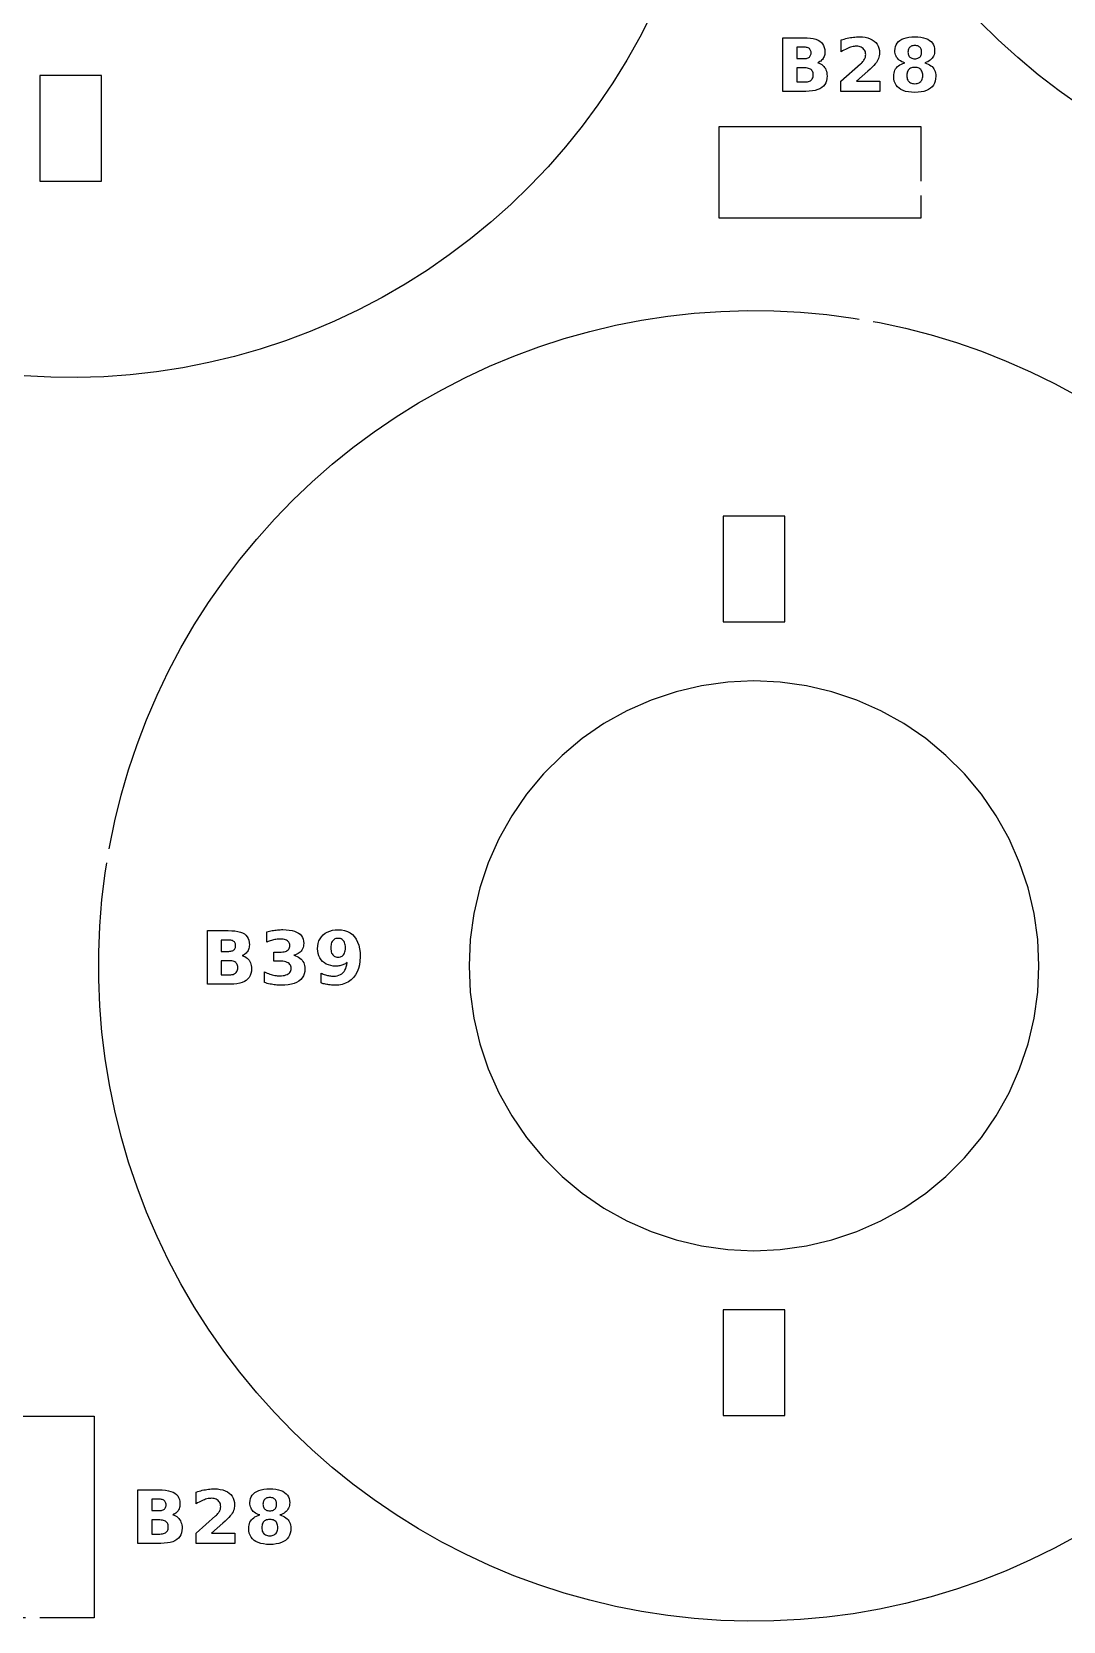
# Model space of a CAD drawing. Header units: millimetres. Extents: x 5 to 293, y 8 to 291.
# Drawn here: x 198.2 to 245, y 8.3 to 80.4 of the extents above; entities that cross this region are included whole.
import ezdxf

# ---------------------------------------------------------------- set-up
doc = ezdxf.new("R2010")
doc.units = ezdxf.units.MM
doc.layers.add('CUT', color=1, linetype='CONTINUOUS')
doc.layers.add('ENGRAVE', color=5, linetype='CONTINUOUS')

msp = doc.modelspace()

# ---------------------------------------------------------------- linework, layer by layer
at = {"layer": 'CUT', "color": 1}
for points in [[(226.3694, 81.2057), (225.8219, 80.1339), (225.2309, 79.0855), (224.5973, 78.0622), (223.9222, 77.0658), (223.2068, 76.098), (222.4523, 75.1603), (221.6599, 74.2544), (220.831, 73.3818), (219.9669, 72.544), (219.0692, 71.7423), (218.1394, 70.9782), (217.1789, 70.2529), (216.1895, 69.5676), (215.1728, 68.9236), (214.1305, 68.3218), (213.0643, 67.7633), (211.9762, 67.2491), (210.8678, 66.7799), (209.7411, 66.3567), (208.598, 65.9801), (207.4404, 65.6507), (206.2702, 65.3692), (205.0895, 65.1359), (203.9002, 64.9513), (202.7043, 64.8156), (201.5039, 64.7292), (200.3009, 64.6922), (199.0974, 64.7045), (197.8954, 64.7663)], [(245.8302, 77.0034), (244.846, 77.6968), (243.8915, 78.4305), (242.9683, 79.2034), (242.078, 80.0139), (241.2223, 80.8608)], [(238.575, 72.95), (238.575, 71.925), (229.425, 71.925), (229.425, 76.075), (238.575, 76.075), (238.575, 73.6)], [(201.7483, 43.3096), (201.762, 43.3934), (202.0046, 44.5739), (202.2948, 45.7435), (202.6322, 46.9004), (203.0162, 48.0428), (203.4462, 49.1686), (203.9215, 50.276), (204.4412, 51.3633), (205.0046, 52.4286), (205.6107, 53.4703), (206.2585, 54.4865), (206.9469, 55.4756), (207.6749, 56.436), (208.4412, 57.3661), (209.2445, 58.2644), (210.0836, 59.1294), (210.9571, 59.9597), (211.8635, 60.7539), (212.8013, 61.5108), (213.7691, 62.229), (214.7651, 62.9074), (215.7878, 63.5448), (216.8355, 64.1403), (217.9065, 64.6929), (218.999, 65.2016), (220.1112, 65.6656), (221.2414, 66.0841), (222.3875, 66.4565), (223.5478, 66.7822), (224.7203, 67.0605), (225.9032, 67.2911), (227.0944, 67.4736), (228.292, 67.6077), (229.4941, 67.6931), (230.6987, 67.7297), (231.9038, 67.7175), (233.1073, 67.6565), (234.3075, 67.5467), (235.5021, 67.3884), (235.7685, 67.3421)], [(236.4089, 67.2306), (236.6894, 67.1818), (237.8674, 66.9273), (239.034, 66.6252), (240.1875, 66.2761), (241.3258, 65.8806), (242.4472, 65.4392), (243.5498, 64.9527), (244.6318, 64.422), (245.6913, 63.8479)], [(245.6913, 12.1521), (244.6318, 11.578), (243.5498, 11.0473), (242.4472, 10.5608), (241.3258, 10.1194), (240.1875, 9.7239), (239.034, 9.3748), (237.8674, 9.0727), (236.6894, 8.8182), (235.5021, 8.6116), (234.3075, 8.4533), (233.1073, 8.3435), (231.9038, 8.2825), (230.6987, 8.2703), (229.4941, 8.3069), (228.292, 8.3923), (227.0944, 8.5264), (225.9032, 8.7089), (224.7203, 8.9395), (223.5478, 9.2178), (222.3875, 9.5435), (221.2414, 9.9159), (220.1112, 10.3344), (218.999, 10.7984), (217.9065, 11.3071), (216.8355, 11.8597), (215.7878, 12.4552), (214.7651, 13.0926), (213.7691, 13.771), (212.8013, 14.4892), (211.8635, 15.2461), (210.9571, 16.0403), (210.0836, 16.8706), (209.2445, 17.7356), (208.4412, 18.6339), (207.6749, 19.564), (206.9469, 20.5244), (206.2585, 21.5135), (205.6107, 22.5297), (205.0046, 23.5714), (204.4412, 24.6367), (203.9215, 25.724), (203.4462, 26.8314), (203.0162, 27.9572), (202.6322, 29.0996), (202.2948, 30.2565), (202.0046, 31.4261), (201.762, 32.6066), (201.5675, 33.7959), (201.4213, 34.9921), (201.3237, 36.1933), (201.2748, 37.3974), (201.2748, 38.6026), (201.3237, 39.8067), (201.4213, 41.0079), (201.5675, 42.2041), (201.6434, 42.6681)], [(197.95, 8.425), (196.925, 8.425), (196.925, 17.575), (201.075, 17.575), (201.075, 8.425), (198.6, 8.425)]]:
    msp.add_lwpolyline(points, dxfattribs=at)
for points in [[(198.605, 77.9286), (198.605, 74.0357), (198.605, 73.605), (201.395, 73.605), (201.395, 74.0714), (201.395, 77.9643), (201.395, 78.395), (198.605, 78.395), (198.605, 77.9286)], [(229.605, 56.5), (229.605, 54.25), (229.605, 53.605), (232.395, 53.605), (232.395, 54.2857), (232.395, 56.6429), (232.395, 57.75), (232.395, 58.395), (229.605, 58.395), (229.605, 57.7143), (229.605, 56.5)], [(243.7048, 40.3749), (243.4315, 41.5371), (243.0521, 42.669), (242.5699, 43.7611), (241.989, 44.8041), (241.3143, 45.789), (240.5516, 46.7075), (239.7075, 47.5516), (238.789, 48.3143), (237.8041, 48.989), (236.7611, 49.5699), (235.669, 50.0521), (234.5371, 50.4315), (233.3749, 50.7048), (232.1926, 50.8698), (231, 50.9249), (229.8074, 50.8698), (228.6251, 50.7048), (227.4629, 50.4315), (226.331, 50.0521), (225.2389, 49.5699), (224.1959, 48.989), (223.211, 48.3143), (222.2925, 47.5516), (221.4484, 46.7075), (220.6857, 45.789), (220.011, 44.8041), (219.4301, 43.7611), (218.9479, 42.669), (218.5685, 41.5371), (218.2952, 40.3749), (218.1302, 39.1926), (218.0751, 38), (218.1302, 36.8074), (218.2952, 35.6251), (218.5685, 34.4629), (218.9479, 33.331), (219.4301, 32.2389), (220.011, 31.1959), (220.6857, 30.211), (221.4484, 29.2925), (222.2925, 28.4484), (223.211, 27.6857), (224.1959, 27.011), (225.2389, 26.4301), (226.331, 25.9479), (227.4629, 25.5685), (228.6251, 25.2952), (229.8074, 25.1302), (231, 25.0751), (232.1926, 25.1302), (233.3749, 25.2952), (234.5371, 25.5685), (235.669, 25.9479), (236.7611, 26.4301), (237.8041, 27.011), (238.789, 27.6857), (239.7075, 28.4484), (240.5516, 29.2925), (241.3143, 30.211), (241.989, 31.1959), (242.5699, 32.2389), (243.0521, 33.331), (243.4315, 34.4629), (243.7048, 35.6251), (243.8698, 36.8074), (243.9249, 38), (243.8698, 39.1926), (243.7048, 40.3749)], [(229.605, 21.7143), (229.605, 18.25), (229.605, 17.605), (232.395, 17.605), (232.395, 18.2857), (232.395, 21.75), (232.395, 22.395), (229.605, 22.395), (229.605, 21.7143)]]:
    msp.add_lwpolyline(points, close=True, dxfattribs=at)
at = {"layer": 'ENGRAVE', "color": 5}
for points in [[(234.1205, 78.853), (234.165, 78.8087), (234.2044, 78.7588), (234.2382, 78.7042), (234.2659, 78.6456), (234.2874, 78.583), (234.3028, 78.5165), (234.312, 78.4459), (234.3151, 78.3714), (234.3085, 78.2592), (234.2887, 78.1569), (234.2557, 78.0646), (234.2095, 77.9822), (234.1501, 77.9098), (234.0775, 77.8473), (233.9914, 77.7946), (233.8916, 77.7515), (233.778, 77.7179), (233.6507, 77.694), (233.5096, 77.6796), (233.3548, 77.6748), (232.3148, 77.6748), (232.3148, 80.1048), (233.2555, 80.1048), (233.4165, 80.1006), (233.562, 80.0878), (233.6919, 80.0666), (233.8064, 80.0368), (233.9053, 79.9986), (233.9888, 79.9518), (234.0581, 79.8957), (234.1149, 79.8294), (234.159, 79.7528), (234.1906, 79.6661), (234.2095, 79.5691), (234.2158, 79.4619), (234.2135, 79.4042), (234.2066, 79.3495), (234.1951, 79.2977), (234.1789, 79.2489), (234.1582, 79.203), (234.1328, 79.16), (234.1031, 79.1203), (234.0691, 79.0841), (234.0311, 79.0515), (233.9889, 79.0225), (233.9425, 78.9971), (233.8919, 78.9753), (233.9567, 78.953), (234.0163, 78.9252), (234.071, 78.8918), (234.1205, 78.853)], [(236.7124, 77.6748), (234.9465, 77.6748), (234.9465, 78.1354), (235.8335, 78.9183), (235.8714, 78.954), (235.9059, 78.9894), (235.9369, 79.0245), (235.9645, 79.0593), (235.9886, 79.0939), (236.0093, 79.1282), (236.0267, 79.1627), (236.041, 79.1975), (236.052, 79.2328), (236.0599, 79.2686), (236.0647, 79.3048), (236.0663, 79.3415), (236.0631, 79.3966), (236.0535, 79.448), (236.0376, 79.4957), (236.0153, 79.5397), (235.9866, 79.58), (235.9515, 79.6165), (235.9112, 79.6484), (235.8666, 79.6744), (235.8179, 79.6947), (235.7649, 79.7091), (235.7077, 79.7178), (235.6463, 79.7207), (235.5967, 79.719), (235.5456, 79.7137), (235.4929, 79.705), (235.4387, 79.6928), (235.383, 79.6772), (235.3257, 79.658), (235.267, 79.6355), (235.2069, 79.6095), (235.1455, 79.5801), (235.0827, 79.5474), (235.0185, 79.5112), (234.953, 79.4717), (234.953, 80.0055), (235.0234, 80.0279), (235.0935, 80.0485), (235.1634, 80.0672), (235.2329, 80.084), (235.3022, 80.099), (235.3713, 80.1121), (235.44, 80.1233), (235.5082, 80.1325), (235.576, 80.1396), (235.6433, 80.1447), (235.7101, 80.1477), (235.7766, 80.1488), (235.9166, 80.1434), (236.0457, 80.1274), (236.1641, 80.1007), (236.2717, 80.0634), (236.3685, 80.0154), (236.4545, 79.9567), (236.5283, 79.8885), (236.5887, 79.8118), (236.6357, 79.7268), (236.6693, 79.6333), (236.6894, 79.5315), (236.6962, 79.4212), (236.6933, 79.3558), (236.6848, 79.2918), (236.6705, 79.2294), (236.6506, 79.1684), (236.6249, 79.1089), (236.5936, 79.0509), (236.5531, 78.9905), (236.5001, 78.9235), (236.4345, 78.8501), (236.3563, 78.7703), (236.2656, 78.6839), (236.1623, 78.5911), (235.6431, 78.1354), (236.7124, 78.1354), (236.7124, 77.6748)], [(237.6445, 79.0534), (237.5919, 79.0895), (237.5454, 79.1297), (237.5049, 79.1738), (237.4706, 79.2218), (237.4425, 79.2736), (237.4207, 79.3293), (237.4051, 79.3887), (237.3958, 79.4519), (237.3926, 79.5189), (237.399, 79.6173), (237.4181, 79.7077), (237.45, 79.7899), (237.4946, 79.8639), (237.552, 79.9298), (237.6221, 79.9876), (237.7046, 80.0369), (237.799, 80.0771), (237.9053, 80.1085), (238.0236, 80.1309), (238.1538, 80.1443), (238.296, 80.1488), (238.4371, 80.1443), (238.5665, 80.1309), (238.6841, 80.1087), (238.79, 80.0775), (238.8842, 80.0374), (238.9665, 79.9884), (239.0367, 79.9309), (239.094, 79.865), (239.1386, 79.7909), (239.1705, 79.7085), (239.1896, 79.6178), (239.196, 79.5189), (239.1929, 79.4519), (239.1835, 79.3887), (239.1677, 79.3293), (239.1457, 79.2736), (239.1175, 79.2218), (239.0829, 79.1738), (239.0422, 79.1297), (238.9955, 79.0895), (238.9427, 79.0534), (238.884, 79.0212), (238.8192, 78.993), (238.7484, 78.9687), (238.8275, 78.9436), (238.8999, 78.9137), (238.9655, 78.879), (239.0244, 78.8396), (239.0766, 78.7955), (239.122, 78.7466), (239.1605, 78.6931), (239.192, 78.6351), (239.2166, 78.5726), (239.2341, 78.5057), (239.2446, 78.4343), (239.2481, 78.3584), (239.2414, 78.2429), (239.2214, 78.1371), (239.1881, 78.0412), (239.1414, 77.9551), (239.0814, 77.8788), (239.008, 77.8123), (238.9216, 77.7559), (238.8222, 77.7097), (238.71, 77.6738), (238.5849, 77.6481), (238.4468, 77.6327), (238.296, 77.6276), (238.1445, 77.6327), (238.006, 77.6481), (237.8803, 77.6738), (237.7675, 77.7097), (237.6676, 77.7559), (237.5806, 77.8123), (237.5068, 77.8788), (237.4463, 77.9551), (237.3993, 78.0412), (237.3658, 78.1371), (237.3456, 78.2429), (237.3389, 78.3584), (237.3424, 78.4343), (237.3529, 78.5057), (237.3705, 78.5726), (237.395, 78.6351), (237.4265, 78.6931), (237.4651, 78.7466), (237.5105, 78.7955), (237.5626, 78.8396), (237.6215, 78.879), (237.6871, 78.9137), (237.7595, 78.9436), (237.8386, 78.9687), (237.7678, 78.993), (237.7031, 79.0212), (237.6445, 79.0534)], [(233.4183, 79.1803), (233.4537, 79.193), (233.4852, 79.2093), (233.5127, 79.2292), (233.5361, 79.2526), (233.5552, 79.2794), (233.5701, 79.3097), (233.5807, 79.3435), (233.5871, 79.3806), (233.5892, 79.4212), (233.5871, 79.4613), (233.5807, 79.4982), (233.5701, 79.5317), (233.5552, 79.5619), (233.5361, 79.5888), (233.5127, 79.6125), (233.4852, 79.6326), (233.4537, 79.6491), (233.4183, 79.6619), (233.3789, 79.6711), (233.3355, 79.6765), (233.2881, 79.6784), (232.9414, 79.6784), (232.9414, 79.1641), (233.2881, 79.1641), (233.3355, 79.1659), (233.3789, 79.1713), (233.4183, 79.1803)], [(237.994, 79.3662), (238.0052, 79.3272), (238.0209, 79.2919), (238.041, 79.2603), (238.0656, 79.2324), (238.0944, 79.2085), (238.127, 79.189), (238.1635, 79.1738), (238.2038, 79.163), (238.248, 79.1565), (238.296, 79.1543), (238.3429, 79.1565), (238.3862, 79.163), (238.4258, 79.1738), (238.4616, 79.189), (238.4938, 79.2085), (238.5222, 79.2324), (238.5466, 79.2603), (238.5665, 79.2919), (238.582, 79.3272), (238.5931, 79.3662), (238.5997, 79.409), (238.6019, 79.4554), (238.5997, 79.5018), (238.5931, 79.5445), (238.582, 79.5834), (238.5665, 79.6185), (238.5466, 79.6499), (238.5222, 79.6776), (238.4938, 79.7012), (238.4616, 79.7205), (238.4258, 79.7355), (238.3862, 79.7463), (238.3429, 79.7527), (238.296, 79.7549), (238.248, 79.7527), (238.2038, 79.7462), (238.1635, 79.7353), (238.127, 79.7202), (238.0944, 79.7006), (238.0656, 79.6768), (238.041, 79.6489), (238.0209, 79.6174), (238.0052, 79.5824), (237.994, 79.5436), (237.9873, 79.5013), (237.9851, 79.4554), (237.9873, 79.409), (237.994, 79.3662)], [(233.5194, 78.1367), (233.5589, 78.1566), (233.5933, 78.181), (233.6223, 78.2098), (233.6462, 78.2432), (233.6647, 78.2811), (233.6779, 78.3235), (233.6858, 78.3704), (233.6885, 78.4219), (233.6858, 78.4723), (233.678, 78.5183), (233.6649, 78.56), (233.6465, 78.5973), (233.6229, 78.6302), (233.5941, 78.6587), (233.5599, 78.6828), (233.5205, 78.7025), (233.4757, 78.7179), (233.4255, 78.7289), (233.37, 78.7354), (233.3092, 78.7376), (232.9414, 78.7376), (232.9414, 78.1012), (233.3092, 78.1012), (233.3696, 78.1034), (233.4247, 78.1101), (233.4746, 78.1212), (233.5194, 78.1367)], [(238.1405, 78.738), (238.0977, 78.7194), (238.0595, 78.6954), (238.0258, 78.666), (237.9969, 78.6317), (237.9733, 78.5928), (237.955, 78.5492), (237.9419, 78.5011), (237.934, 78.4483), (237.9314, 78.3909), (237.934, 78.3336), (237.9419, 78.2809), (237.955, 78.2329), (237.9733, 78.1895), (237.9969, 78.1508), (238.0258, 78.1167), (238.0595, 78.0876), (238.0977, 78.0638), (238.1405, 78.0453), (238.1878, 78.0321), (238.2396, 78.0241), (238.296, 78.0215), (238.3517, 78.0241), (238.403, 78.0321), (238.4498, 78.0453), (238.492, 78.0638), (238.5297, 78.0876), (238.5629, 78.1167), (238.5912, 78.1508), (238.6144, 78.1895), (238.6325, 78.2329), (238.6453, 78.2809), (238.6531, 78.3336), (238.6557, 78.3909), (238.6531, 78.4488), (238.6453, 78.5019), (238.6325, 78.5502), (238.6144, 78.5939), (238.5912, 78.6327), (238.5629, 78.6668), (238.5297, 78.6959), (238.492, 78.7197), (238.4498, 78.7382), (238.403, 78.7515), (238.3517, 78.7594), (238.296, 78.762), (238.2396, 78.7594), (238.1878, 78.7514), (238.1405, 78.738)], [(208.0136, 38.3486), (208.058, 38.3043), (208.0975, 38.2544), (208.1313, 38.1998), (208.159, 38.1412), (208.1805, 38.0786), (208.1958, 38.0121), (208.2051, 37.9415), (208.2081, 37.867), (208.2015, 37.7548), (208.1817, 37.6525), (208.1487, 37.5602), (208.1025, 37.4778), (208.0431, 37.4054), (207.9705, 37.3429), (207.8844, 37.2902), (207.7846, 37.2471), (207.671, 37.2135), (207.5437, 37.1896), (207.4027, 37.1752), (207.2479, 37.1704), (206.2078, 37.1704), (206.2078, 39.6004), (207.1486, 39.6004), (207.3095, 39.5962), (207.455, 39.5834), (207.585, 39.5622), (207.6994, 39.5324), (207.7984, 39.4942), (207.8818, 39.4474), (207.9512, 39.3913), (208.0079, 39.325), (208.0521, 39.2485), (208.0836, 39.1617), (208.1026, 39.0647), (208.1089, 38.9575), (208.1066, 38.8999), (208.0996, 38.8451), (208.0881, 38.7933), (208.072, 38.7445), (208.0512, 38.6986), (208.0259, 38.6556), (207.9961, 38.6159), (207.9622, 38.5797), (207.9241, 38.5472), (207.8819, 38.5182), (207.8355, 38.4927), (207.785, 38.4709), (207.8497, 38.4486), (207.9094, 38.4208), (207.964, 38.3875), (208.0136, 38.3486)], [(207.3113, 38.6759), (207.3468, 38.6886), (207.3782, 38.7049), (207.4057, 38.7248), (207.4291, 38.7482), (207.4482, 38.775), (207.4631, 38.8053), (207.4737, 38.8391), (207.4801, 38.8762), (207.4822, 38.9168), (207.4801, 38.957), (207.4737, 38.9938), (207.4631, 39.0273), (207.4482, 39.0575), (207.4291, 39.0845), (207.4057, 39.1081), (207.3782, 39.1282), (207.3468, 39.1447), (207.3113, 39.1575), (207.2719, 39.1667), (207.2285, 39.1722), (207.1811, 39.174), (206.8344, 39.174), (206.8344, 38.6597), (207.1811, 38.6597), (207.2285, 38.6615), (207.2719, 38.6669), (207.3113, 38.6759)], [(210.2793, 38.4279), (210.3449, 38.3938), (210.4038, 38.3544), (210.4563, 38.3098), (210.5021, 38.2601), (210.5412, 38.2054), (210.5731, 38.1459), (210.5979, 38.0817), (210.6157, 38.0127), (210.6263, 37.939), (210.6299, 37.8605), (210.6222, 37.7449), (210.5991, 37.6389), (210.5607, 37.5425), (210.5069, 37.4558), (210.4377, 37.3787), (210.3532, 37.3112), (210.2539, 37.2538), (210.1405, 37.2068), (210.013, 37.1702), (209.8714, 37.1441), (209.7157, 37.1284), (209.5459, 37.1232), (209.4835, 37.124), (209.421, 37.1266), (209.3585, 37.1307), (209.296, 37.1366), (209.2334, 37.1441), (209.1707, 37.1533), (209.1082, 37.1642), (209.0459, 37.1767), (208.9838, 37.191), (208.9219, 37.2069), (208.8603, 37.2244), (208.7988, 37.2437), (208.7988, 37.7271), (208.8574, 37.699), (208.9157, 37.6733), (208.974, 37.6499), (209.0321, 37.629), (209.0901, 37.6105), (209.148, 37.5944), (209.2056, 37.5807), (209.2629, 37.5695), (209.3199, 37.5608), (209.3765, 37.5546), (209.4329, 37.5509), (209.4889, 37.5496), (209.5687, 37.552), (209.642, 37.5592), (209.7089, 37.5712), (209.7692, 37.588), (209.8232, 37.6095), (209.8706, 37.6359), (209.9111, 37.6667), (209.9443, 37.7017), (209.9701, 37.7409), (209.9885, 37.7842), (209.9996, 37.8317), (210.0033, 37.8833), (209.9995, 37.9364), (209.9882, 37.985), (209.9693, 38.0292), (209.9429, 38.0688), (209.9089, 38.104), (209.8674, 38.1348), (209.8185, 38.1609), (209.7624, 38.1822), (209.6991, 38.1989), (209.6286, 38.2107), (209.551, 38.2178), (209.4661, 38.2202), (209.2155, 38.2202), (209.2155, 38.6239), (209.4792, 38.6239), (209.5545, 38.6259), (209.6231, 38.6321), (209.6851, 38.6424), (209.7403, 38.6568), (209.7889, 38.6753), (209.8307, 38.6979), (209.866, 38.7248), (209.8949, 38.7559), (209.9174, 38.7913), (209.9335, 38.831), (209.9431, 38.875), (209.9463, 38.9233), (209.9432, 38.9682), (209.9338, 39.0096), (209.9182, 39.0474), (209.8964, 39.0818), (209.8683, 39.1126), (209.834, 39.1398), (209.794, 39.1632), (209.7488, 39.1823), (209.6985, 39.1972), (209.643, 39.2078), (209.5824, 39.2142), (209.5166, 39.2163), (209.4661, 39.2154), (209.4153, 39.2125), (209.3644, 39.2078), (209.3133, 39.2011), (209.2621, 39.1926), (209.2106, 39.1821), (209.1591, 39.1698), (209.1077, 39.1557), (209.0564, 39.1398), (209.0052, 39.1221), (208.954, 39.1026), (208.903, 39.0812), (208.903, 39.5402), (208.9648, 39.5568), (209.0263, 39.572), (209.0877, 39.5858), (209.1489, 39.5981), (209.21, 39.6089), (209.2708, 39.6183), (209.3314, 39.6263), (209.3916, 39.6328), (209.4515, 39.6379), (209.511, 39.6415), (209.5701, 39.6436), (209.6289, 39.6444), (209.7802, 39.6401), (209.9182, 39.6271), (210.0429, 39.6055), (210.1544, 39.5753), (210.2527, 39.5364), (210.3377, 39.4889), (210.4096, 39.4328), (210.4684, 39.3679), (210.5141, 39.2942), (210.5468, 39.2119), (210.5664, 39.1208), (210.5729, 39.021), (210.5698, 38.9521), (210.5604, 38.8874), (210.5448, 38.8271), (210.523, 38.7711), (210.4949, 38.7193), (210.4606, 38.6719), (210.4202, 38.6288), (210.3738, 38.5902), (210.3215, 38.5561), (210.2631, 38.5265), (210.1988, 38.5013), (210.1286, 38.4806), (210.2072, 38.4569), (210.2793, 38.4279)], [(211.4117, 37.651), (211.4606, 37.6306), (211.5087, 37.6121), (211.556, 37.5956), (211.6027, 37.581), (211.6486, 37.5684), (211.6941, 37.5577), (211.7394, 37.5489), (211.7845, 37.5421), (211.8295, 37.5373), (211.8742, 37.5343), (211.9188, 37.5334), (212.0087, 37.5377), (212.0917, 37.5506), (212.1678, 37.5722), (212.2371, 37.6025), (212.2995, 37.6413), (212.355, 37.6888), (212.4035, 37.7448), (212.4449, 37.8092), (212.4791, 37.8819), (212.5062, 37.963), (212.5261, 38.0524), (212.5389, 38.1502), (212.5016, 38.1242), (212.4635, 38.1005), (212.4246, 38.079), (212.3849, 38.0598), (212.3443, 38.0429), (212.3029, 38.0282), (212.2606, 38.0157), (212.217, 38.0056), (212.1723, 37.9976), (212.1264, 37.992), (212.0794, 37.9886), (212.0311, 37.9875), (211.9109, 37.9935), (211.7986, 38.0116), (211.6944, 38.0418), (211.5982, 38.084), (211.51, 38.1384), (211.4297, 38.2048), (211.3599, 38.281), (211.3027, 38.3649), (211.2582, 38.4564), (211.2265, 38.5556), (211.2074, 38.6624), (211.201, 38.7769), (211.2081, 38.9033), (211.2293, 39.021), (211.2647, 39.13), (211.3143, 39.2304), (211.3779, 39.3221), (211.4558, 39.4051), (211.5455, 39.4772), (211.6448, 39.5362), (211.7538, 39.5821), (211.8724, 39.6149), (212.0007, 39.6346), (212.1385, 39.6411), (212.291, 39.6322), (212.4315, 39.6055), (212.5601, 39.561), (212.6767, 39.4986), (212.7814, 39.4184), (212.8742, 39.3205), (212.9538, 39.2062), (213.0189, 39.0772), (213.0695, 38.9335), (213.1057, 38.775), (213.1274, 38.6018), (213.1346, 38.4139), (213.1262, 38.2203), (213.1008, 38.0411), (213.0585, 37.8762), (212.9994, 37.7256), (212.9233, 37.5894), (212.8303, 37.4674), (212.7225, 37.3623), (212.6022, 37.2762), (212.4694, 37.2093), (212.3239, 37.1615), (212.1659, 37.1328), (211.9953, 37.1232), (211.9388, 37.1239), (211.883, 37.126), (211.8281, 37.1295), (211.774, 37.1344), (211.7207, 37.1407), (211.6682, 37.1484), (211.6163, 37.1575), (211.5647, 37.1681), (211.5135, 37.18), (211.4627, 37.1933), (211.4123, 37.208), (211.3622, 37.2241), (211.3622, 37.6733), (211.4117, 37.651)], [(212.2358, 38.4062), (212.2793, 38.421), (212.3183, 38.4418), (212.3528, 38.4684), (212.3827, 38.501), (212.408, 38.5395), (212.4288, 38.5839), (212.4449, 38.6342), (212.4565, 38.6905), (212.4634, 38.7527), (212.4657, 38.8208), (212.4634, 38.8884), (212.4565, 38.9503), (212.4449, 39.0063), (212.4288, 39.0566), (212.408, 39.1011), (212.3827, 39.1398), (212.3528, 39.1726), (212.3183, 39.1995), (212.2793, 39.2204), (212.2358, 39.2353), (212.1878, 39.2443), (212.1353, 39.2472), (212.0828, 39.2443), (212.0347, 39.2353), (211.9912, 39.2204), (211.9523, 39.1995), (211.9178, 39.1726), (211.8879, 39.1398), (211.8625, 39.1011), (211.8418, 39.0566), (211.8256, 39.0063), (211.8141, 38.9503), (211.8072, 38.8884), (211.8049, 38.8208), (211.8072, 38.7527), (211.8141, 38.6905), (211.8256, 38.6342), (211.8418, 38.5839), (211.8625, 38.5395), (211.8879, 38.501), (211.9178, 38.4684), (211.9523, 38.4418), (211.9912, 38.421), (212.0347, 38.4062), (212.0828, 38.3973), (212.1353, 38.3944), (212.1878, 38.3973), (212.2358, 38.4062)], [(207.4124, 37.6323), (207.452, 37.6522), (207.4863, 37.6766), (207.5154, 37.7054), (207.5392, 37.7388), (207.5577, 37.7767), (207.5709, 37.8191), (207.5789, 37.866), (207.5815, 37.9175), (207.5789, 37.9679), (207.571, 38.014), (207.5579, 38.0556), (207.5396, 38.0929), (207.516, 38.1258), (207.4871, 38.1543), (207.453, 38.1784), (207.4135, 38.1982), (207.3687, 38.2135), (207.3186, 38.2245), (207.2631, 38.231), (207.2023, 38.2332), (206.8344, 38.2332), (206.8344, 37.5968), (207.2023, 37.5968), (207.2626, 37.5991), (207.3178, 37.6057), (207.3677, 37.6168), (207.4124, 37.6323)], [(204.8617, 12.9782), (204.9062, 12.9339), (204.9456, 12.884), (204.9795, 12.8294), (205.0071, 12.7708), (205.0286, 12.7082), (205.044, 12.6417), (205.0532, 12.5711), (205.0563, 12.4966), (205.0497, 12.3844), (205.0299, 12.2821), (204.9969, 12.1898), (204.9507, 12.1074), (204.8913, 12.035), (204.8187, 11.9725), (204.7326, 11.9198), (204.6328, 11.8767), (204.5192, 11.8431), (204.3919, 11.8192), (204.2508, 11.8048), (204.096, 11.8), (203.056, 11.8), (203.056, 14.23), (203.9967, 14.23), (204.1577, 14.2258), (204.3032, 14.213), (204.4331, 14.1918), (204.5476, 14.162), (204.6465, 14.1238), (204.73, 14.077), (204.7994, 14.0209), (204.8561, 13.9546), (204.9003, 13.878), (204.9318, 13.7913), (204.9507, 13.6943), (204.957, 13.5871), (204.9547, 13.5294), (204.9478, 13.4747), (204.9363, 13.4229), (204.9201, 13.3741), (204.8994, 13.3282), (204.874, 13.2852), (204.8443, 13.2455), (204.8104, 13.2093), (204.7723, 13.1767), (204.7301, 13.1477), (204.6837, 13.1223), (204.6331, 13.1005), (204.6979, 13.0782), (204.7576, 13.0504), (204.8122, 13.017), (204.8617, 12.9782)], [(204.1595, 13.3055), (204.195, 13.3182), (204.2264, 13.3345), (204.2539, 13.3544), (204.2773, 13.3778), (204.2964, 13.4046), (204.3113, 13.4349), (204.3219, 13.4687), (204.3283, 13.5058), (204.3304, 13.5464), (204.3283, 13.5865), (204.3219, 13.6234), (204.3113, 13.6569), (204.2964, 13.6871), (204.2773, 13.714), (204.2539, 13.7377), (204.2264, 13.7578), (204.195, 13.7743), (204.1595, 13.7871), (204.1201, 13.7963), (204.0767, 13.8017), (204.0293, 13.8036), (203.6826, 13.8036), (203.6826, 13.2893), (204.0293, 13.2893), (204.0767, 13.2911), (204.1201, 13.2965), (204.1595, 13.3055)], [(207.4536, 11.8), (205.6877, 11.8), (205.6877, 12.2606), (206.5747, 13.0435), (206.6126, 13.0792), (206.6471, 13.1146), (206.6781, 13.1497), (206.7057, 13.1845), (206.7298, 13.2191), (206.7505, 13.2535), (206.7679, 13.2879), (206.7822, 13.3227), (206.7932, 13.358), (206.8012, 13.3938), (206.8059, 13.43), (206.8075, 13.4667), (206.8043, 13.5218), (206.7947, 13.5732), (206.7788, 13.6209), (206.7565, 13.6649), (206.7278, 13.7052), (206.6927, 13.7417), (206.6524, 13.7736), (206.6078, 13.7996), (206.5591, 13.8199), (206.5061, 13.8343), (206.4489, 13.843), (206.3876, 13.8459), (206.338, 13.8442), (206.2868, 13.8389), (206.2342, 13.8302), (206.18, 13.818), (206.1242, 13.8024), (206.0669, 13.7832), (206.0082, 13.7607), (205.9481, 13.7347), (205.8867, 13.7053), (205.8239, 13.6726), (205.7597, 13.6364), (205.6942, 13.5969), (205.6942, 14.1307), (205.7646, 14.1531), (205.8347, 14.1737), (205.9046, 14.1924), (205.9742, 14.2092), (206.0435, 14.2242), (206.1125, 14.2373), (206.1812, 14.2485), (206.2494, 14.2577), (206.3172, 14.2648), (206.3845, 14.2699), (206.4514, 14.2729), (206.5178, 14.274), (206.6578, 14.2686), (206.787, 14.2526), (206.9053, 14.2259), (207.0129, 14.1886), (207.1097, 14.1406), (207.1957, 14.0819), (207.2695, 14.0137), (207.3299, 13.937), (207.3769, 13.852), (207.4105, 13.7586), (207.4307, 13.6567), (207.4374, 13.5464), (207.4345, 13.481), (207.426, 13.417), (207.4117, 13.3546), (207.3918, 13.2936), (207.3662, 13.2341), (207.3348, 13.1761), (207.2944, 13.1157), (207.2413, 13.0487), (207.1757, 12.9753), (207.0976, 12.8955), (207.0068, 12.8091), (206.9035, 12.7163), (206.3843, 12.2606), (207.4536, 12.2606), (207.4536, 11.8)], [(208.3857, 13.1786), (208.3331, 13.2147), (208.2866, 13.2549), (208.2462, 13.299), (208.2118, 13.347), (208.1838, 13.3988), (208.1619, 13.4545), (208.1463, 13.5139), (208.137, 13.5771), (208.1339, 13.6441), (208.1402, 13.7425), (208.1594, 13.8329), (208.1912, 13.9151), (208.2359, 13.9891), (208.2932, 14.055), (208.3633, 14.1128), (208.4458, 14.1621), (208.5402, 14.2023), (208.6465, 14.2337), (208.7648, 14.2561), (208.895, 14.2695), (209.0372, 14.274), (209.1783, 14.2695), (209.3077, 14.2561), (209.4254, 14.2339), (209.5312, 14.2027), (209.6254, 14.1626), (209.7077, 14.1136), (209.7779, 14.0561), (209.8352, 13.9902), (209.8799, 13.9161), (209.9117, 13.8337), (209.9309, 13.743), (209.9372, 13.6441), (209.9341, 13.5771), (209.9247, 13.5139), (209.909, 13.4545), (209.887, 13.3988), (209.8587, 13.347), (209.8241, 13.299), (209.7834, 13.2549), (209.7367, 13.2147), (209.6839, 13.1786), (209.6252, 13.1464), (209.5604, 13.1182), (209.4896, 13.0939), (209.5687, 13.0688), (209.6411, 13.0389), (209.7067, 13.0042), (209.7656, 12.9648), (209.8178, 12.9207), (209.8632, 12.8718), (209.9017, 12.8183), (209.9333, 12.7603), (209.9578, 12.6978), (209.9753, 12.6309), (209.9858, 12.5595), (209.9893, 12.4836), (209.9827, 12.3681), (209.9626, 12.2623), (209.9293, 12.1664), (209.8826, 12.0803), (209.8226, 12.004), (209.7493, 11.9375), (209.6628, 11.8811), (209.5634, 11.8349), (209.4512, 11.799), (209.3261, 11.7733), (209.1881, 11.7579), (209.0372, 11.7528), (208.8857, 11.7579), (208.7472, 11.7733), (208.6215, 11.799), (208.5087, 11.8349), (208.4089, 11.8811), (208.3218, 11.9375), (208.248, 12.004), (208.1876, 12.0803), (208.1406, 12.1664), (208.107, 12.2623), (208.0869, 12.3681), (208.0801, 12.4836), (208.0836, 12.5595), (208.0942, 12.6309), (208.1117, 12.6978), (208.1362, 12.7603), (208.1677, 12.8183), (208.2063, 12.8718), (208.2517, 12.9207), (208.3038, 12.9648), (208.3627, 13.0042), (208.4284, 13.0389), (208.5007, 13.0688), (208.5798, 13.0939), (208.5091, 13.1182), (208.4444, 13.1464), (208.3857, 13.1786)], [(208.7353, 13.4914), (208.7464, 13.4524), (208.7621, 13.4171), (208.7823, 13.3855), (208.8069, 13.3576), (208.8356, 13.3337), (208.8683, 13.3142), (208.9047, 13.299), (208.945, 13.2882), (208.9892, 13.2817), (209.0372, 13.2795), (209.0841, 13.2817), (209.1274, 13.2882), (209.167, 13.299), (209.2028, 13.3142), (209.235, 13.3337), (209.2634, 13.3576), (209.2878, 13.3855), (209.3077, 13.4171), (209.3232, 13.4524), (209.3343, 13.4914), (209.3409, 13.5342), (209.3432, 13.5806), (209.3409, 13.627), (209.3343, 13.6697), (209.3232, 13.7086), (209.3077, 13.7437), (209.2878, 13.7751), (209.2634, 13.8028), (209.235, 13.8264), (209.2028, 13.8457), (209.167, 13.8608), (209.1274, 13.8715), (209.0841, 13.8779), (209.0372, 13.8801), (208.9892, 13.8779), (208.945, 13.8714), (208.9047, 13.8605), (208.8683, 13.8454), (208.8356, 13.8258), (208.8069, 13.802), (208.7823, 13.7741), (208.7621, 13.7426), (208.7464, 13.7076), (208.7353, 13.6689), (208.7285, 13.6265), (208.7263, 13.5806), (208.7285, 13.5342), (208.7353, 13.4914)], [(204.2606, 12.2619), (204.3001, 12.2818), (204.3345, 12.3062), (204.3636, 12.335), (204.3874, 12.3684), (204.4059, 12.4063), (204.4191, 12.4487), (204.427, 12.4956), (204.4297, 12.5471), (204.4271, 12.5975), (204.4192, 12.6436), (204.4061, 12.6852), (204.3877, 12.7225), (204.3641, 12.7554), (204.3353, 12.7839), (204.3012, 12.808), (204.2617, 12.8277), (204.2169, 12.8431), (204.1667, 12.8541), (204.1113, 12.8606), (204.0505, 12.8628), (203.6826, 12.8628), (203.6826, 12.2264), (204.0505, 12.2264), (204.1108, 12.2286), (204.1659, 12.2353), (204.2159, 12.2464), (204.2606, 12.2619)], [(208.8817, 12.8632), (208.839, 12.8446), (208.8007, 12.8206), (208.767, 12.7912), (208.7381, 12.7569), (208.7145, 12.718), (208.6962, 12.6744), (208.6831, 12.6263), (208.6752, 12.5735), (208.6726, 12.5161), (208.6752, 12.4588), (208.6831, 12.4061), (208.6962, 12.3581), (208.7145, 12.3147), (208.7381, 12.276), (208.767, 12.2419), (208.8007, 12.2128), (208.839, 12.189), (208.8817, 12.1705), (208.929, 12.1573), (208.9808, 12.1493), (209.0372, 12.1467), (209.093, 12.1493), (209.1442, 12.1573), (209.191, 12.1705), (209.2332, 12.189), (209.2709, 12.2128), (209.3041, 12.2419), (209.3324, 12.276), (209.3556, 12.3147), (209.3737, 12.3581), (209.3866, 12.4061), (209.3943, 12.4588), (209.3969, 12.5161), (209.3943, 12.574), (209.3866, 12.6271), (209.3737, 12.6754), (209.3556, 12.7191), (209.3324, 12.7579), (209.3041, 12.792), (209.2709, 12.8211), (209.2332, 12.8449), (209.191, 12.8634), (209.1442, 12.8767), (209.093, 12.8846), (209.0372, 12.8872), (208.9808, 12.8846), (208.929, 12.8766), (208.8817, 12.8632)]]:
    msp.add_lwpolyline(points, close=True, dxfattribs=at)

doc.saveas('drawing.dxf')
